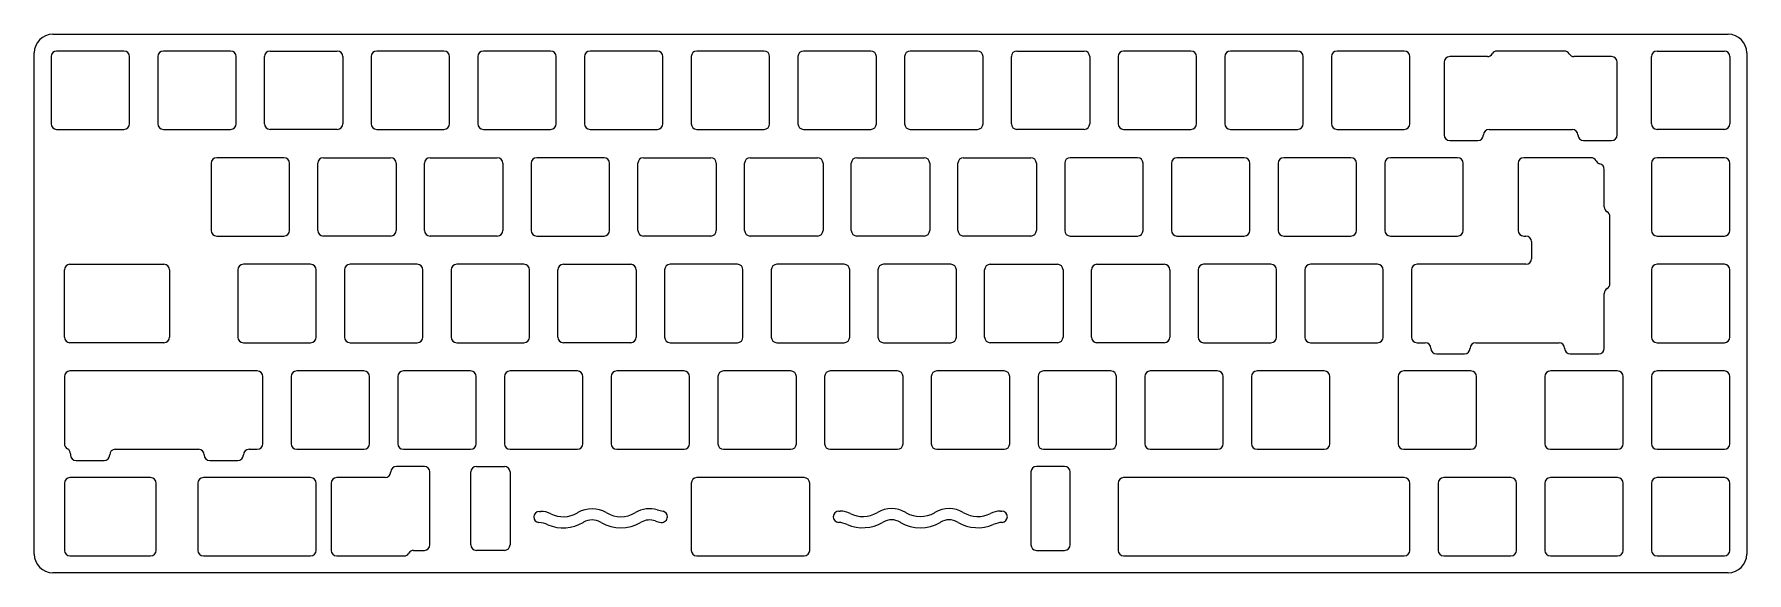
# Model space of a CAD drawing. Extents: x 53 to 359, y -188 to -91.
import ezdxf

# ---------------------------------------------------------------- set-up
doc = ezdxf.new("R2010")
doc.units = 0
doc.layers.get('0').update_dxf_attribs({"linetype": 'continuous'})

# ---------------------------------------------------------------- blocks, each defined once
blk = doc.blocks.new('PART__FEATURE')
at = {"color": 0}
for p, q in [((56.647558, -91.3229), (355.783441, -91.3229)), ((53.340499, -184.218841), (53.340499, -94.629959)), ((69.3405, -94.322901), (57.340499, -94.3229)), ((88.3905, -94.3229), (76.3905, -94.3229)), ((95.4405, -94.3229), (107.4405, -94.3229)), ((126.4905, -94.3229), (114.490499, -94.3229)), ((145.5405, -94.3229), (133.5405, -94.3229)), ((164.5905, -94.3229), (152.5905, -94.3229)), ((183.640499, -94.3229), (171.6405, -94.3229)), ((202.6905, -94.3229), (190.6905, -94.3229)), ((221.7405, -94.3229), (209.7405, -94.3229)), ((228.7905, -94.3229), (240.7905, -94.3229)), ((259.8405, -94.3229), (247.8405, -94.3229)), ((278.8905, -94.3229), (266.8905, -94.3229)), ((297.9405, -94.3229), (285.9405, -94.3229)), ((326.5155, -94.3229), (314.5155, -94.3229)), ((343.0905, -94.3229), (355.0905, -94.3229)), ((359.0905, -94.629959), (359.0905, -184.215842)), ((56.340499, -95.3229), (56.340499, -107.322901)), ((70.340499, -107.322901), (70.340499, -95.3229)), ((75.3905, -95.3229), (75.3905, -107.322901)), ((89.390499, -107.322901), (89.3905, -95.3229)), ((94.4405, -107.322901), (94.4405, -95.3229)), ((108.4405, -95.3229), (108.4405, -107.322901)), ((113.490499, -95.3229), (113.4905, -107.322901)), ((127.490499, -107.322901), (127.490499, -95.3229)), ((132.5405, -95.3229), (132.5405, -107.322901)), ((146.540499, -107.322901), (146.5405, -95.3229)), ((151.5905, -95.3229), (151.5905, -107.322901)), ((165.590499, -107.322901), (165.5905, -95.3229)), ((170.6405, -95.3229), (170.6405, -107.322901)), ((184.640498, -107.322901), (184.640499, -95.3229)), ((189.6905, -95.3229), (189.6905, -107.322901)), ((203.690499, -107.322901), (203.6905, -95.3229)), ((208.7405, -95.3229), (208.7405, -107.322901)), ((222.740499, -107.322901), (222.7405, -95.3229)), ((227.7905, -107.322901), (227.7905, -95.3229)), ((241.7905, -95.3229), (241.7905, -107.322901)), ((246.8405, -95.3229), (246.8405, -107.322901)), ((260.840499, -107.322901), (260.8405, -95.3229)), ((265.8905, -95.3229), (265.8905, -107.322901)), ((279.890499, -107.322901), (279.8905, -95.3229)), ((284.9405, -95.3229), (284.9405, -107.322901)), ((298.940499, -107.322901), (298.9405, -95.3229)), ((305.0775, -96.322901), (305.0775, -109.322901)), ((312.783449, -95.3229), (306.0775, -95.322901)), ((334.9535, -95.322901), (328.24755, -95.3229)), ((335.9535, -109.322901), (335.9535, -96.322901)), ((342.0905, -107.322901), (342.0905, -95.3229)), ((356.0905, -95.3229), (356.0905, -107.322901)), ((57.340499, -108.322901), (69.3405, -108.3229)), ((76.3905, -108.322901), (88.3905, -108.3229)), ((107.4405, -108.3229), (95.4405, -108.3229)), ((114.490499, -108.322901), (126.4905, -108.3229)), ((133.5405, -108.322901), (145.5405, -108.3229)), ((152.5905, -108.322901), (164.5905, -108.3229)), ((171.6405, -108.322901), (183.640499, -108.3229)), ((190.6905, -108.322901), (202.6905, -108.3229)), ((209.7405, -108.322901), (221.7405, -108.3229)), ((240.7905, -108.3229), (228.7905, -108.3229)), ((247.8405, -108.322901), (259.8405, -108.3229)), ((266.8905, -108.322901), (278.8905, -108.3229)), ((285.9405, -108.322901), (297.9405, -108.3229)), ((313.0775, -108.3229), (327.9535, -108.3229)), ((355.0905, -108.3229), (343.0905, -108.3229)), ((306.0775, -110.322901), (311.0775, -110.322901)), ((329.9535, -110.322901), (334.9535, -110.322901)), ((84.9155, -114.372901), (84.9155, -126.372901)), ((97.9155, -113.372901), (85.9155, -113.372901)), ((98.9155, -126.372901), (98.9155, -114.372901)), ((103.9655, -126.372901), (103.9655, -114.372901)), ((104.9655, -113.372901), (116.9655, -113.372901)), ((117.9655, -114.372901), (117.9655, -126.372901)), ((123.0155, -126.372901), (123.0155, -114.372901)), ((124.0155, -113.372901), (136.0155, -113.372901)), ((137.0155, -114.372901), (137.0155, -126.372901)), ((142.0655, -114.372901), (142.0655, -126.372901)), ((155.0655, -113.372901), (143.0655, -113.372901)), ((156.0655, -126.372901), (156.0655, -114.372901)), ((161.1155, -126.372901), (161.1155, -114.372901)), ((162.1155, -113.372901), (174.1155, -113.372901)), ((175.1155, -114.372901), (175.1155, -126.372901)), ((180.1655, -126.372901), (180.1655, -114.372901)), ((181.1655, -113.372901), (193.1655, -113.372901)), ((194.1655, -114.372901), (194.1655, -126.372901)), ((199.2155, -126.372901), (199.2155, -114.372901)), ((200.2155, -113.372901), (212.2155, -113.372901)), ((213.2155, -114.372901), (213.2155, -126.372901)), ((218.2655, -126.372901), (218.2655, -114.372901)), ((219.2655, -113.372901), (231.2655, -113.372901)), ((232.2655, -114.372901), (232.2655, -126.372901)), ((237.3155, -114.372901), (237.3155, -126.372901)), ((250.3155, -113.372901), (238.3155, -113.372901)), ((251.3155, -126.372901), (251.3155, -114.372901)), ((256.3655, -114.372901), (256.3655, -126.372901)), ((269.3655, -113.372901), (257.3655, -113.372901)), ((270.3655, -126.372901), (270.3655, -114.372901)), ((275.4155, -114.372901), (275.4155, -126.372901)), ((288.4155, -113.372901), (276.4155, -113.372901)), ((289.4155, -126.372901), (289.4155, -114.372901)), ((294.4655, -114.372901), (294.4655, -126.372901)), ((307.4655, -113.372901), (295.4655, -113.372901)), ((308.4655, -126.372901), (308.4655, -114.372901)), ((318.277999, -114.372901), (318.277999, -126.372901)), ((331.277999, -113.372902), (319.277999, -113.372901)), ((333.65925, -122.16585), (333.65925, -115.459901)), ((342.0905, -114.372901), (342.0905, -126.372901)), ((355.0905, -113.372901), (343.0905, -113.372901)), ((356.0905, -126.372901), (356.0905, -114.372901)), ((334.65925, -135.897901), (334.65925, -123.897901)), ((85.9155, -127.372901), (97.9155, -127.372901)), ((116.9655, -127.372901), (104.9655, -127.372901)), ((136.0155, -127.372901), (124.0155, -127.372901)), ((143.0655, -127.372901), (155.0655, -127.372901)), ((174.1155, -127.372901), (162.1155, -127.372901)), ((193.1655, -127.372901), (181.1655, -127.372901)), ((212.2155, -127.372901), (200.2155, -127.372901)), ((231.2655, -127.372901), (219.2655, -127.372901)), ((238.3155, -127.372901), (250.3155, -127.372901)), ((257.3655, -127.372901), (269.3655, -127.372901)), ((276.4155, -127.372901), (288.4155, -127.372901)), ((295.4655, -127.372901), (307.4655, -127.372901)), ((319.277999, -127.372901), (319.65925, -127.372901)), ((320.65925, -128.372901), (320.65925, -131.422901)), ((343.0905, -127.372901), (355.0905, -127.372901)), ((58.72175, -145.422901), (58.72175, -133.422901)), ((59.72175, -132.422901), (76.48425, -132.422901)), ((77.48425, -133.422901), (77.48425, -145.422901)), ((89.678, -133.422901), (89.678, -145.422901)), ((102.678, -132.422901), (90.678, -132.422901)), ((103.678, -145.422901), (103.678, -133.422901)), ((108.728, -133.422901), (108.728, -145.422901)), ((121.728, -132.422901), (109.728, -132.422901)), ((122.728, -145.422901), (122.728, -133.422901)), ((127.778, -133.422901), (127.778, -145.422901)), ((140.778, -132.422901), (128.778, -132.422901)), ((141.778, -145.422901), (141.778, -133.422901)), ((146.828, -145.422901), (146.828, -133.422901)), ((147.828, -132.422901), (159.828, -132.422901)), ((160.828, -133.422901), (160.828, -145.422901)), ((165.878, -133.422901), (165.878, -145.422901)), ((178.878, -132.422901), (166.878, -132.422901)), ((179.878, -145.422901), (179.878, -133.422901)), ((184.928, -133.422901), (184.928, -145.422901)), ((197.928, -132.422901), (185.928, -132.422901)), ((198.928, -145.422901), (198.928, -133.422901)), ((203.978, -133.422901), (203.978, -145.422901)), ((216.978, -132.422901), (204.978, -132.422901)), ((217.978, -145.422901), (217.978, -133.422901)), ((223.028, -145.422901), (223.028, -133.422901)), ((224.028, -132.422901), (236.028, -132.422901)), ((237.028, -133.422901), (237.028, -145.422901)), ((242.078, -145.422901), (242.078, -133.422901)), ((243.078, -132.422901), (255.078, -132.422901)), ((256.078, -133.422901), (256.078, -145.422901)), ((261.128, -133.422901), (261.128, -145.422901)), ((274.128, -132.422901), (262.128, -132.422901)), ((275.128, -145.422901), (275.128, -133.422901)), ((280.178, -133.422901), (280.178, -145.422901)), ((293.178, -132.422901), (281.178, -132.422901)), ((294.178, -145.422901), (294.178, -133.422901)), ((299.228, -133.422901), (299.228, -145.422901)), ((319.65925, -132.422901), (300.228, -132.422901)), ((342.0905, -133.422901), (342.0905, -145.422901)), ((355.0905, -132.422901), (343.0905, -132.422901)), ((356.0905, -145.422901), (356.0905, -133.422901)), ((333.65925, -147.422901), (333.65925, -137.629951)), ((76.48425, -146.422901), (59.72175, -146.422901)), ((90.678, -146.422901), (102.678, -146.422901)), ((109.728, -146.422901), (121.728, -146.422901)), ((128.778, -146.422901), (140.778, -146.422901)), ((159.828, -146.422901), (147.828, -146.422901)), ((166.878, -146.422901), (178.878, -146.422901)), ((185.928, -146.422901), (197.928, -146.422901)), ((204.978, -146.422901), (216.978, -146.422901)), ((236.028, -146.422901), (224.028, -146.422901)), ((255.078, -146.422901), (243.078, -146.422901)), ((262.128, -146.422901), (274.128, -146.422901)), ((281.178, -146.422901), (293.178, -146.422901)), ((300.228, -146.422901), (301.69625, -146.422901)), ((310.69625, -146.422901), (325.57225, -146.422901)), ((343.0905, -146.422901), (355.0905, -146.422901)), ((303.69625, -148.422901), (308.69625, -148.422901)), ((327.57225, -148.422901), (332.57225, -148.422901)), ((332.57225, -148.422901), (332.65925, -148.422901)), ((58.72175, -152.4729), (58.72175, -164.472901)), ((93.153, -151.4729), (59.72175, -151.472901)), ((94.153, -164.472901), (94.153, -152.4729)), ((99.203, -152.4729), (99.203, -164.472901)), ((112.203, -151.4729), (100.203, -151.472901)), ((113.203, -164.472901), (113.203, -152.4729)), ((118.253, -152.4729), (118.253, -164.472901)), ((131.253, -151.4729), (119.253, -151.472901)), ((132.253, -164.472901), (132.253, -152.4729)), ((137.303, -152.4729), (137.303, -164.472901)), ((150.302999, -151.4729), (138.303, -151.472901)), ((151.302999, -164.472901), (151.303, -152.4729)), ((156.353, -152.4729), (156.353, -164.472901)), ((169.353, -151.4729), (157.353, -151.472901)), ((170.353, -164.472901), (170.353, -152.4729)), ((175.403, -152.4729), (175.403, -164.472901)), ((188.403, -151.4729), (176.403, -151.472901)), ((189.403, -164.472901), (189.403, -152.4729)), ((194.453, -152.4729), (194.453, -164.472901)), ((207.453, -151.4729), (195.453, -151.472901)), ((208.453, -164.472901), (208.453, -152.4729)), ((213.503, -152.4729), (213.503, -164.472901)), ((226.503, -151.4729), (214.503, -151.472901)), ((227.503, -164.472901), (227.503, -152.4729)), ((232.553, -152.4729), (232.553, -164.472901)), ((245.553, -151.4729), (233.553, -151.472901)), ((246.553, -164.472901), (246.553, -152.4729)), ((251.603, -152.4729), (251.603, -164.472901)), ((264.603, -151.4729), (252.603, -151.472901)), ((265.603, -164.472901), (265.603, -152.4729)), ((270.653, -152.4729), (270.653, -164.472901)), ((283.653, -151.4729), (271.653, -151.472901)), ((284.653, -164.472901), (284.653, -152.4729)), ((296.84675, -152.4729), (296.84675, -164.472901)), ((309.84675, -151.4729), (297.84675, -151.472901)), ((310.84675, -164.472901), (310.84675, -152.4729)), ((323.0405, -152.4729), (323.0405, -164.472901)), ((336.0405, -151.4729), (324.0405, -151.472901)), ((337.0405, -164.472901), (337.0405, -152.4729)), ((342.0905, -152.4729), (342.0905, -164.472901)), ((355.0905, -151.4729), (343.0905, -151.472901)), ((356.0905, -164.472901), (356.0905, -152.4729)), ((59.80875, -166.252347), (59.808749, -166.472901)), ((60.808749, -167.472901), (65.80875, -167.4729)), ((67.80875, -165.472901), (82.68475, -165.4729)), ((84.68475, -167.472901), (89.68475, -167.4729)), ((91.68475, -165.472901), (93.153, -165.4729)), ((100.203, -165.472901), (112.203, -165.4729)), ((119.253, -165.472901), (131.253, -165.4729)), ((138.303, -165.472901), (150.302999, -165.4729)), ((157.353, -165.472901), (169.353, -165.4729)), ((176.403, -165.472901), (188.403, -165.4729)), ((195.453, -165.472901), (207.453, -165.4729)), ((214.503, -165.472901), (226.503, -165.4729)), ((233.553, -165.472901), (245.553, -165.4729)), ((252.603, -165.472901), (264.603, -165.4729)), ((271.653, -165.472901), (283.653, -165.4729)), ((297.84675, -165.472901), (309.84675, -165.4729)), ((324.0405, -165.472901), (336.0405, -165.4729)), ((343.0905, -165.472901), (355.0905, -165.4729)), ((74.103, -170.522901), (59.72175, -170.522901)), ((102.678, -170.522901), (83.53425, -170.522901)), ((115.9905, -170.522901), (107.34675, -170.522901)), ((122.9905, -168.522901), (117.9905, -168.522901)), ((123.9905, -182.522901), (123.9905, -169.522901)), ((131.28425, -182.522901), (131.28425, -169.522901)), ((132.28425, -168.522901), (137.28425, -168.522901)), ((138.28425, -169.522901), (138.28425, -182.522901)), ((190.78425, -170.522901), (171.6405, -170.522901)), ((231.28425, -169.522901), (231.28425, -182.522901)), ((237.28425, -168.522901), (232.28425, -168.522901)), ((238.28425, -182.522901), (238.28425, -169.522901)), ((297.9405, -170.522901), (247.8405, -170.522901)), ((316.9905, -170.522901), (304.9905, -170.522901)), ((336.0405, -170.522901), (324.0405, -170.522901)), ((355.0905, -170.522901), (343.0905, -170.522901)), ((58.72175, -171.522901), (58.72175, -183.522901)), ((75.103, -183.522901), (75.103, -171.522901)), ((82.53425, -171.522901), (82.53425, -183.522901)), ((103.678, -183.522901), (103.678, -171.522901)), ((106.34675, -171.522901), (106.34675, -183.522901)), ((170.6405, -171.522901), (170.6405, -183.522901)), ((191.78425, -183.522901), (191.78425, -171.522901)), ((246.8405, -171.522901), (246.8405, -183.522901)), ((298.9405, -183.522901), (298.9405, -171.522901)), ((303.9905, -171.522901), (303.9905, -183.522901)), ((317.9905, -183.522901), (317.9905, -171.522901)), ((323.0405, -171.522901), (323.0405, -183.522901)), ((337.0405, -183.522901), (337.0405, -171.522901)), ((342.0905, -171.522901), (342.0905, -183.522901)), ((356.0905, -183.522901), (356.0905, -171.522901)), ((143.530135, -176.556818), (143.766387, -176.556818)), ((150.323654, -176.829812), (150.41662, -176.775514)), ((155.460054, -176.775514), (155.55302, -176.829812)), ((160.596454, -176.829812), (160.68942, -176.775514)), ((196.99425, -176.522901), (197.230502, -176.522901)), ((203.787769, -176.795894), (203.880735, -176.741596)), ((208.924169, -176.741596), (209.017135, -176.795894)), ((214.060569, -176.795894), (214.153535, -176.741596)), ((219.196969, -176.741596), (219.289935, -176.795894)), ((225.847202, -176.522901), (226.08129, -176.522901)), ((151.425306, -178.50252), (151.332341, -178.556818)), ((154.544333, -178.556818), (154.451367, -178.50252)), ((161.698106, -178.50252), (161.605141, -178.556818)), ((204.889421, -178.468602), (204.796456, -178.522901)), ((208.008448, -178.5229), (207.915482, -178.468602)), ((215.162221, -178.468602), (215.069256, -178.522901)), ((218.281248, -178.5229), (218.188282, -178.468602)), ((59.72175, -184.522901), (74.103, -184.522901)), ((83.53425, -184.522901), (102.678, -184.522901)), ((107.34675, -184.522901), (119.34675, -184.522901)), ((121.0788, -183.522901), (122.9905, -183.522901)), ((137.28425, -183.522901), (132.28425, -183.522901)), ((171.6405, -184.522901), (190.78425, -184.522901)), ((232.28425, -183.522901), (237.28425, -183.522901)), ((247.8405, -184.522901), (297.9405, -184.522901)), ((304.9905, -184.522901), (316.9905, -184.522901)), ((324.0405, -184.522901), (336.0405, -184.522901)), ((343.0905, -184.522901), (355.0905, -184.522901)), ((355.783441, -187.522901), (56.650558, -187.5229))]:
    blk.add_line(p, q, dxfattribs=at)
for centre, radius, start, end in [((56.647558, -94.629959), 3.307059, 90, -180), ((355.783441, -94.629959), 3.307059, 0, 90), ((57.340499, -95.3229), 1, 90, -180), ((69.3405, -95.3229), 0.999999, 0, 90), ((76.3905, -95.3229), 1, 90, -180), ((88.3905, -95.3229), 1, 0, 90), ((95.4405, -95.3229), 1, 90, -180), ((107.4405, -95.3229), 1, 0, 90), ((114.490499, -95.3229), 1, 90, -180), ((126.4905, -95.3229), 1, 0, 90), ((133.5405, -95.3229), 1, 90, -180), ((145.5405, -95.3229), 1, 0, 90), ((152.5905, -95.3229), 1, 90, -180), ((164.5905, -95.3229), 1, 0, 90), ((171.6405, -95.3229), 1, 90, -180), ((183.640499, -95.3229), 1, 0, 90), ((190.6905, -95.3229), 1, 90, -180), ((202.6905, -95.3229), 1, 0, 90), ((209.7405, -95.3229), 1, 90, -180), ((221.7405, -95.3229), 1, 0, 90), ((228.7905, -95.3229), 1, 90, -180), ((240.7905, -95.3229), 1, 0, 90), ((247.8405, -95.3229), 1, 90, -180), ((259.8405, -95.3229), 1, 0, 90), ((266.8905, -95.3229), 1, 90, -180), ((278.8905, -95.3229), 1, 0, 90), ((285.9405, -95.3229), 1, 90, -180), ((297.9405, -95.3229), 1, 0, 90), ((314.5155, -95.3229), 1, 90, 150), ((326.5155, -95.3229), 1, 30.00001157, 90.00001157), ((343.0905, -95.3229), 1, 90, -180), ((355.0905, -95.3229), 1, 0, 90), ((306.0775, -96.322901), 1, 90, -180), ((312.783449, -94.3229), 1, -90, -29.99999449), ((328.24755, -94.3229), 1, -149.99998843, -90), ((334.9535, -96.322901), 1, 0, 90), ((57.340499, -107.322901), 1, -180, -90), ((69.3405, -107.322901), 0.999999, -90, 0), ((76.3905, -107.322901), 1, -180, -90), ((88.3905, -107.322901), 0.999999, -90, 0), ((95.4405, -107.322901), 1, -180, -90), ((107.4405, -107.322901), 0.999999, -90, 0), ((114.490499, -107.322901), 1, -180, -90), ((126.4905, -107.322901), 0.999999, -90, 0), ((133.5405, -107.322901), 1, -180, -90), ((145.5405, -107.322901), 0.999999, -90, 0), ((152.5905, -107.322901), 1, -180, -90), ((164.5905, -107.322901), 0.999999, -90, 0), ((171.6405, -107.322901), 1, -180, -90), ((183.640499, -107.322901), 0.999999, -90, 0), ((190.6905, -107.322901), 1, -180, -90), ((202.6905, -107.322901), 0.999999, -90, 0), ((209.7405, -107.322901), 1, -180, -90), ((221.7405, -107.322901), 0.999999, -90, 0), ((228.7905, -107.322901), 1, -180, -90), ((240.7905, -107.322901), 0.999999, -90, 0), ((247.8405, -107.322901), 1, -180, -90), ((259.8405, -107.322901), 0.999999, -90, 0), ((266.8905, -107.322901), 1, -180, -90), ((278.8905, -107.322901), 0.999999, -90, 0), ((285.9405, -107.322901), 1, -180, -90), ((297.9405, -107.322901), 0.999999, -90, 0), ((306.0775, -109.322901), 1, -180, -90), ((311.0775, -109.322901), 1, -90, 0), ((313.0775, -109.322901), 1.000001, 90, -180), ((327.9535, -109.322901), 1, 0, 90), ((329.9535, -109.322901), 1, -180, -90), ((334.9535, -109.322901), 1, -90, 0), ((343.0905, -107.322901), 1, -180, -90), ((355.0905, -107.322901), 0.999999, -90, 0), ((85.9155, -114.372901), 1, 90, -180), ((97.9155, -114.372901), 1, 0, 90), ((104.9655, -114.372901), 1, 90, -180), ((116.9655, -114.372901), 1, 0, 90), ((124.0155, -114.372901), 1, 90, -180), ((136.0155, -114.372901), 1, 0, 90), ((143.0655, -114.372901), 1, 90, -180), ((155.0655, -114.372901), 1, 0, 90), ((162.1155, -114.372901), 1, 90, -180), ((174.1155, -114.372901), 1, 0, 90), ((181.1655, -114.372901), 1, 90, -180), ((193.1655, -114.372901), 1, 0, 90), ((200.2155, -114.372901), 1, 90, -180), ((212.2155, -114.372901), 1, 0, 90), ((219.2655, -114.372901), 1, 90, -180), ((231.2655, -114.372901), 1, 0, 90), ((238.3155, -114.372901), 1, 90, -180), ((250.3155, -114.372901), 1, 0, 90), ((257.3655, -114.372901), 1, 90, -180), ((269.3655, -114.372901), 1, 0, 90), ((276.4155, -114.372901), 1, 90, -180), ((288.4155, -114.372901), 1, 0, 90), ((295.4655, -114.372901), 1, 90, -180), ((307.4655, -114.372901), 1, 0, 90), ((319.277999, -114.372901), 1, 90, -180), ((331.278, -114.372901), 0.999999, 25.7316185, 90.00004054), ((333.079675, -113.504589), 1, -154.26840638, -102.13477666), ((332.65925, -115.459901), 1, 0, 77.86517228), ((343.0905, -114.372901), 1, 90, -180), ((355.0905, -114.372901), 1, 0, 90), ((334.65925, -122.16585), 1, -180, -119.99999449), ((333.65925, -123.897901), 1, 0, 60), ((85.9155, -126.372901), 1, -180, -90), ((97.9155, -126.372901), 1, -90, 0), ((104.9655, -126.372901), 1, -180, -90), ((116.9655, -126.372901), 1, -90, 0), ((124.0155, -126.372901), 1, -180, -90), ((136.0155, -126.372901), 1, -90, 0), ((143.0655, -126.372901), 1, -180, -90), ((155.0655, -126.372901), 1, -90, 0), ((162.1155, -126.372901), 1, -180, -90), ((174.1155, -126.372901), 1, -90, 0), ((181.1655, -126.372901), 1, -180, -90), ((193.1655, -126.372901), 1, -90, 0), ((200.2155, -126.372901), 1, -180, -90), ((212.2155, -126.372901), 1, -90, 0), ((219.2655, -126.372901), 1, -180, -90), ((231.2655, -126.372901), 1, -90, 0), ((238.3155, -126.372901), 1, -180, -90), ((250.3155, -126.372901), 1, -90, 0), ((257.3655, -126.372901), 1, -180, -90), ((269.3655, -126.372901), 1, -90, 0), ((276.4155, -126.372901), 1, -180, -90), ((288.4155, -126.372901), 1, -90, 0), ((295.4655, -126.372901), 1, -180, -90), ((307.4655, -126.372901), 1, -90, 0), ((319.277999, -126.372901), 1, -180, -90), ((319.65925, -128.372901), 1, 0, 90), ((343.0905, -126.372901), 1, -180, -90), ((355.0905, -126.372901), 1, -90, 0), ((319.65925, -131.422901), 1, -90, 0), ((59.72175, -133.422901), 1, 90, -180), ((76.48425, -133.422901), 1, 0, 90), ((90.678, -133.422901), 1, 90, -180), ((102.678, -133.422901), 1, 0, 90), ((109.728, -133.422901), 1, 90, -180), ((121.728, -133.422901), 1, 0, 90), ((128.778, -133.422901), 1, 90, -180), ((140.778, -133.422901), 1, 0, 90), ((147.828, -133.422901), 1, 90, -180), ((159.828, -133.422901), 1, 0, 90), ((166.878, -133.422901), 1, 90, -180), ((178.878, -133.422901), 1, 0, 90), ((185.928, -133.422901), 1, 90, -180), ((197.928, -133.422901), 1, 0, 90), ((204.978, -133.422901), 1, 90, -180), ((216.978, -133.422901), 1, 0, 90), ((224.028, -133.422901), 1, 90, -180), ((236.028, -133.422901), 1, 0, 90), ((243.078, -133.422901), 1, 90, -180), ((255.078, -133.422901), 1, 0, 90), ((262.128, -133.422901), 1, 90, -180), ((274.128, -133.422901), 1, 0, 90), ((281.178, -133.422901), 1, 90, -180), ((293.178, -133.422901), 1, 0, 90), ((300.228, -133.422901), 1, 90, -180), ((343.0905, -133.422901), 1, 90, -180), ((355.0905, -133.422901), 1, 0, 90), ((334.65925, -137.629951), 1, 120.00001157, -180), ((333.65925, -135.897901), 1, -59.99998843, 0.00001155), ((59.72175, -145.422901), 1, -180, -90), ((76.48425, -145.422901), 1, -90, 0), ((90.678, -145.422901), 1, -180, -90), ((102.678, -145.422901), 1, -90, 0), ((109.728, -145.422901), 1, -180, -90), ((121.728, -145.422901), 1, -90, 0), ((128.778, -145.422901), 1, -180, -90), ((140.778, -145.422901), 1, -90, 0), ((147.828, -145.422901), 1, -180, -90), ((159.828, -145.422901), 1, -90, 0), ((166.878, -145.422901), 1, -180, -90), ((178.878, -145.422901), 1, -90, 0), ((185.928, -145.422901), 1, -180, -90), ((197.928, -145.422901), 1, -90, 0), ((204.978, -145.422901), 1, -180, -90), ((216.978, -145.422901), 1, -90, 0), ((224.028, -145.422901), 1, -180, -90), ((236.028, -145.422901), 1, -90, 0), ((243.078, -145.422901), 1, -180, -90), ((255.078, -145.422901), 1, -90, 0), ((262.128, -145.422901), 1, -180, -90), ((274.128, -145.422901), 1, -90, 0), ((281.178, -145.422901), 1, -180, -90), ((293.178, -145.422901), 1, -90, 0), ((300.228, -145.422901), 1, -180, -90), ((301.69625, -147.422901), 1, 0, 90), ((310.69625, -147.422901), 1, 90, -180), ((325.57225, -147.422901), 1, 0, 90), ((343.0905, -145.422901), 1, -180, -90), ((355.0905, -145.422901), 1, -90, 0), ((303.69625, -147.422901), 1, -180, -90), ((308.69625, -147.422901), 1, -90, 0), ((327.57225, -147.422901), 1, -180, -90), ((332.65925, -147.422901), 1, -90, 0), ((59.72175, -152.4729), 1, 90, -180), ((93.153, -152.4729), 1, 0, 90), ((100.203, -152.4729), 1, 90, -180), ((112.203, -152.4729), 1, 0, 90), ((119.253, -152.4729), 1, 90, -180), ((131.253, -152.4729), 1, 0, 90), ((138.303, -152.4729), 1, 90, -180), ((150.302999, -152.4729), 1, 0, 90), ((157.353, -152.4729), 1, 90, -180), ((169.353, -152.4729), 1, 0, 90), ((176.403, -152.4729), 1, 90, -180), ((188.403, -152.4729), 1, 0, 90), ((195.453, -152.4729), 1, 90, -180), ((207.453, -152.4729), 1, 0, 90), ((214.503, -152.4729), 1, 90, -180), ((226.503, -152.4729), 1, 0, 90), ((233.553, -152.4729), 1, 90, -180), ((245.553, -152.4729), 1, 0, 90), ((252.603, -152.4729), 1, 90, -180), ((264.603, -152.4729), 1, 0, 90), ((271.653, -152.4729), 1, 90, -180), ((283.653, -152.4729), 1, 0, 90), ((297.84675, -152.4729), 1, 90, -180), ((309.84675, -152.4729), 1, 0, 90), ((324.0405, -152.4729), 1, 90, -180), ((336.0405, -152.4729), 1, 0, 90), ((343.0905, -152.4729), 1, 90, -180), ((355.0905, -152.4729), 1, 0, 90), ((59.72175, -164.472901), 1, -180, -117.16148847), ((93.153, -164.472901), 1, -90, 0), ((100.203, -164.472901), 1, -180, -90), ((112.203, -164.472901), 1, -90, 0), ((119.253, -164.472901), 1, -180, -90), ((131.253, -164.472901), 1, -90, 0), ((138.303, -164.472901), 1, -180, -90), ((150.302999, -164.472901), 1, -90, 0), ((157.353, -164.472901), 1, -180, -90), ((169.353, -164.472901), 1, -90, 0), ((176.403, -164.472901), 1, -180, -90), ((188.403, -164.472901), 1, -90, 0), ((195.453, -164.472901), 1, -180, -90), ((207.453, -164.472901), 1, -90, 0), ((214.503, -164.472901), 1, -180, -90), ((226.503, -164.472901), 1, -90, 0), ((233.553, -164.472901), 1, -180, -90), ((245.553, -164.472901), 1, -90, 0), ((252.603, -164.472901), 1, -180, -90), ((264.603, -164.472901), 1, -90, 0), ((271.653, -164.472901), 1, -180, -90), ((283.653, -164.472901), 1, -90, 0), ((297.84675, -164.472901), 1, -180, -90), ((309.84675, -164.472901), 1, -90, 0), ((324.0405, -164.472901), 1, -180, -90), ((336.0405, -164.472901), 1, -90, 0), ((343.0905, -164.472901), 1, -180, -90), ((355.0905, -164.472901), 1, -90, 0), ((58.80875, -166.252347), 1, 0, 62.83848997), ((60.808749, -166.472901), 1, -180, -90), ((65.80875, -166.472901), 1, -90, 0), ((67.80875, -166.472901), 1, 90, -180), ((82.68475, -166.472901), 1, 0, 90), ((84.68475, -166.472901), 1, -180, -90), ((89.68475, -166.472901), 1, -90, 0), ((91.68475, -166.472901), 1, 90, -180), ((59.72175, -171.522901), 1, 90, -180), ((74.103, -171.522901), 1, 0, 90), ((83.53425, -171.522901), 1, 90, -180), ((102.678, -171.522901), 1, 0, 90), ((107.34675, -171.522901), 1, 90, -180), ((115.9905, -169.522901), 1, -90, 0), ((117.9905, -169.522901), 1, 90, -180), ((122.9905, -169.522901), 1, 0, 90), ((132.28425, -169.522901), 1, 90, -180), ((137.28425, -169.522901), 1, 0, 90), ((171.6405, -171.522901), 1, 90, -180), ((190.78425, -171.522901), 1, 0, 90), ((232.28425, -169.522901), 1, 90, -180), ((237.28425, -169.522901), 1, 0, 90), ((247.8405, -171.522901), 1, 90, -180), ((297.9405, -171.522901), 1, 0, 90), ((304.9905, -171.522901), 1, 90, -180), ((316.9905, -171.522901), 1, 0, 90), ((324.0405, -171.522901), 1, 90, -180), ((336.0405, -171.522901), 1, 0, 90), ((343.0905, -171.522901), 1, 90, -180), ((355.0905, -171.522901), 1, 0, 90), ((143.530135, -177.556818), 1, 90, -180), ((143.766387, -180.556818), 4, 63.35927634, 90), ((147.801937, -172.512296), 5, -116.64071725, -59.71222196), ((152.938337, -181.09303), 5, 59.71222521, 120.28777479), ((158.074737, -172.512296), 5, -120.28777479, -59.71222212), ((163.211137, -181.09303), 5, 74.13523098, 120.28777479), ((170.045331, -157.04529), 20, -105.86476627, -102.8064709), ((165.3905, -177.5229), 1, -0.0000573, 77.19352889), ((196.99425, -177.522901), 1, 90, -180), ((197.230502, -180.522901), 4.000001, 63.35928276, 90), ((201.266052, -172.478378), 5, -116.64071725, -59.71222196), ((206.402452, -181.059112), 5, 59.71222521, 120.28777479), ((211.538852, -172.478378), 5, -120.28777479, -59.71222212), ((216.675252, -181.059112), 5, 59.71222521, 120.28777479), ((221.811652, -172.478378), 5, -120.28777479, -63.3592795), ((225.847202, -180.522901), 4, 90, 116.64071318), ((226.08129, -177.522901), 1, 0, 90), ((143.530135, -177.556818), 1, -180, -94.41962676), ((143.067773, -183.538977), 5, 66.7643557, 85.58038962), ((147.801937, -172.512296), 7.000001, -113.23564709, -59.71222214), ((152.938337, -181.09303), 3, 59.71223236, 120.28778503), ((158.074737, -172.512296), 7, -120.28777786, -59.71222214), ((163.211137, -181.09303), 3.000001, 70.4582734, 120.28778316), ((165.887084, -173.553845), 5, -109.54173659, -97.13145357), ((165.3905, -177.5229), 1, -97.13149763, -0.0000573), ((196.99425, -177.522901), 1, -180, -94.41963565), ((196.531887, -183.505059), 5, 66.76434517, 85.58037909), ((201.266052, -172.478378), 7.000001, -113.23564709, -59.71222627), ((206.402452, -181.059112), 3, 59.71223236, 120.28778503), ((211.538852, -172.478378), 7, -120.28777786, -59.71222627), ((216.675252, -181.059112), 3, 59.71223236, 120.28778503), ((221.811652, -172.478378), 7, -120.28777786, -66.76188097), ((226.546293, -183.504854), 4.999999, 94.44491497, 113.23813301), ((226.08129, -177.522901), 1, -85.55511842, 0), ((122.9905, -182.522901), 1, -90, 0), ((132.28425, -182.522901), 1, -180, -90), ((137.28425, -182.522901), 1, -90, 0), ((232.28425, -182.522901), 1, -180, -90), ((237.28425, -182.522901), 1, -90, 0), ((56.647558, -184.215841), 3.30706, -179.94802412, -89.94802412), ((59.72175, -183.522901), 1, -180, -90), ((74.103, -183.522901), 1, -90, 0), ((83.53425, -183.522901), 1, -180, -90), ((102.678, -183.522901), 1, -90, 0), ((107.34675, -183.522901), 1, -180, -90), ((119.34675, -183.522901), 1, -90, -30), ((121.0788, -184.522901), 1, 90, 149.99997686), ((171.6405, -183.522901), 1, -180, -90), ((190.78425, -183.522901), 1, -90, 0), ((247.8405, -183.522901), 1, -180, -90), ((297.9405, -183.522901), 1, -90, 0), ((304.9905, -183.522901), 1, -180, -90), ((316.9905, -183.522901), 1, -90, 0), ((324.0405, -183.522901), 1, -180, -90), ((336.0405, -183.522901), 1, -90, 0), ((343.0905, -183.522901), 1, -180, -90), ((355.0905, -183.522901), 1, -90, 0), ((355.783441, -184.215842), 3.307059, -90, 0)]:
    blk.add_arc(centre, radius, start, end, dxfattribs=at)

msp = doc.modelspace()

# ---------------------------------------------------------------- block references
at = {"color": 0}
msp.add_blockref('PART__FEATURE', (0, 0), dxfattribs=at)

doc.saveas('drawing.dxf')
